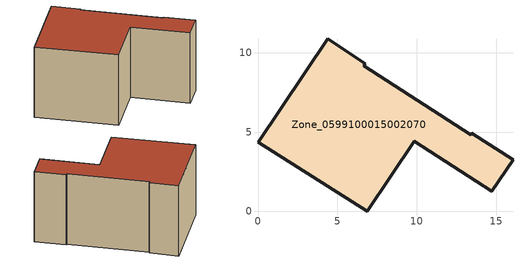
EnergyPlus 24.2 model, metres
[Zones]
Zone_0599100015002070
 floor ground (C_G): 6.87,0 0,4.37 4.4,10.9 6.75,9.3 6.67,9.19 13.4,4.82 13.48,4.94 16.07,3.27 14.72,1.26 9.85,4.41 z0.91
 wall outside (C_F): 6.75,9.3 4.4,10.9 0,4.37 6.87,0 9.85,4.41 14.72,1.26 16.07,3.27 13.48,4.94 13.4,4.82 6.67,9.19 6.75,9.3 z0.91:8.63
 roof outside (C_R): 13.4,4.82 6.67,9.19 6.75,9.3 4.4,10.9 0,4.37 6.87,0 9.85,4.41 14.72,1.26 16.07,3.27 13.48,4.94 z8.63
[BUILDING]
Pand.0599100015002070: North Axis=0; Terrain=City; Loads Convergence Tolerance Value=0.04; Temperature Convergence Tolerance Value=0.4; Solar Distribution=FullExterior; Maximum Number of Warmup Days=25; Minimum Number of Warmup Days=1
[Site:Location]
Rotterdam.The.Hague.AP_ZH_NLD Design_Conditions: Latitude=51.96; Longitude=4.45; Time Zone=1; Elevation=-4.5
[SITE:GROUNDTEMPERATURE:BUILDINGSURFACE]
18, 18, 18, 18, 18, 18, 18, 18, 18, 18, 18, 18
[MATERIAL] Thermal Absorptance=0.9; Solar Absorptance=0.7; Visible Absorptance=0.7
Name | Roughness | Thickness | Conductivity | Density | Specific Heat
G.TC.1965-1974 | MediumSmooth | 0.15 | 0.882353 | 540 | 1210
F.TC.1965-1974 | Rough | 0.3 | 0.697674 | 1920 | 840
R.TC.1965-1974 | MediumRough | 0.2 | 0.232558 | 1500 | 1000
[CONSTRUCTION]
C_G: G.TC.1965-1974
C_F: F.TC.1965-1974
C_R: R.TC.1965-1974
[ZONE]
Zone_0599100015002070: Type=1; Multiplier=1; Ceiling Height=Autocalculate; Volume=Autocalculate; Floor Area=autocalculate; Part of Total Floor Area=Yes
[ZONEINFILTRATION:DESIGNFLOWRATE]
Infil_Zone_0599100015002070: Zone or ZoneList or Space or SpaceList=Zone_0599100015002070; Schedule=AlwaysOn; Design Flow Rate Calculation Method=Flow/Area; Flow Rate per Floor Area=0.003; Constant Term Coefficient=1; Temperature Term Coefficient=0; Velocity Term Coefficient=0; Velocity Squared Term Coefficient=0
[HVACTEMPLATE:ZONE:IDEALLOADSAIRSYSTEM]
Zone_0599100015002070: Maximum Heating Supply Air Temperature=50; Minimum Cooling Supply Air Temperature=13; Maximum Heating Supply Air Humidity Ratio=0.0156; Minimum Cooling Supply Air Humidity Ratio=0.0077; Heating Limit=NoLimit; Cooling Limit=NoLimit; Dehumidification Control Type=ConstantSensibleHeatRatio; Cooling Sensible Heat Ratio=0.7; Dehumidification Setpoint=60; Humidification Control Type=None; Humidification Setpoint=30; Outdoor Air Method=None; Outdoor Air Flow Rate per Person=0.00944; Outdoor Air Flow Rate per Zone Floor Area=0; Outdoor Air Flow Rate per Zone=0; Demand Controlled Ventilation Type=None; Outdoor Air Economizer Type=NoEconomizer; Heat Recovery Type=None; Sensible Heat Recovery Effectiveness=0.7; Latent Heat Recovery Effectiveness=0.65
[ZONECONTROL:THERMOSTAT]
ThermostatControl_Zone_0599100015002070: Zone or ZoneList=Zone_0599100015002070; Control Type Schedule=DualSetpointControlType; Control 1=Thermostat_Zone_0599100015002070; Temperature Difference Between Cutout And Setpoint=0
[THERMOSTATSETPOINT:DUALSETPOINT]
Thermostat_Zone_0599100015002070: Heating Setpoint Temperature Schedule=HeatingSetpoint_Zone_0599100015002070; Cooling Setpoint Temperature Schedule=CoolingSetpoint_Zone_0599100015002070
[SCHEDULE:COMPACT]
HeatingSetpoint_Zone_0599100015002070: Through: 12/31, For: AllDays, Until: 24:00, 21
CoolingSetpoint_Zone_0599100015002070: Through: 12/31, For: AllDays, Until: 24:00, 24
DualSetpointControlType: Through: 12/31, For: AllDays, Until: 24:00, 4
AlwaysOn: Through: 12/31, For: AllDays, Until: 24:00, 1
